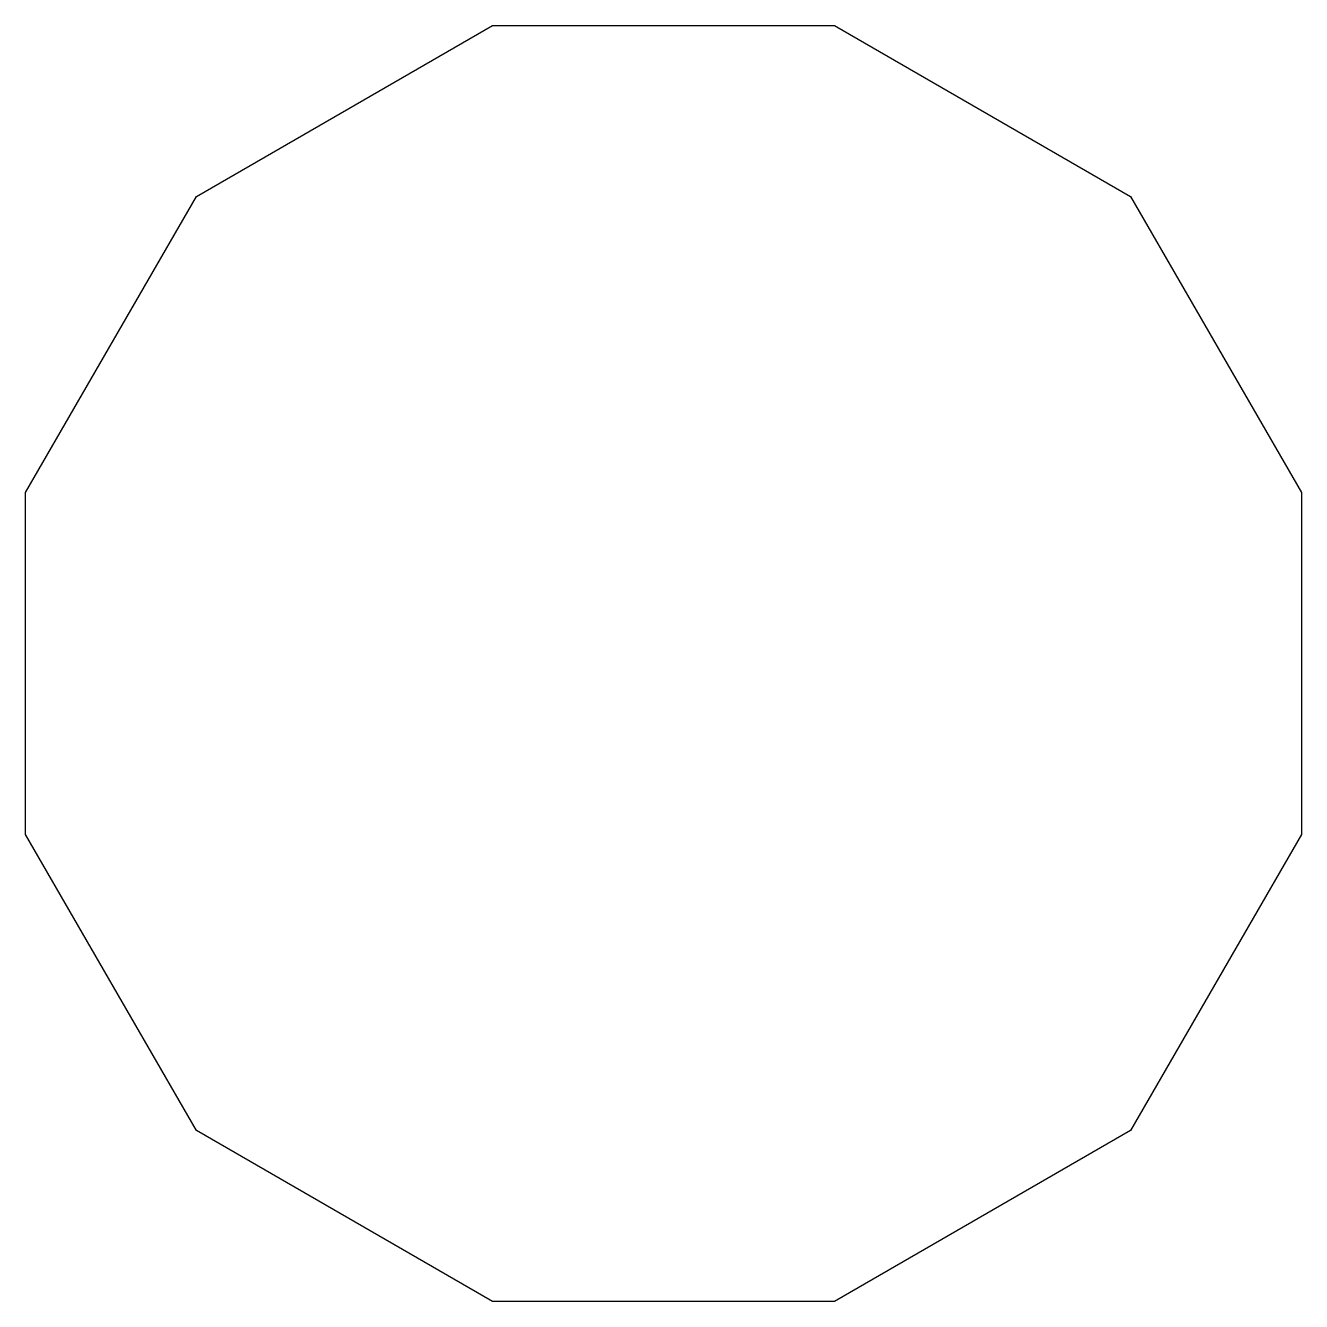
# Model space of a CAD drawing. Extents: x 107.9 to 189.1, y 64.4 to 145.6.
import ezdxf

# ---------------------------------------------------------------- set-up
doc = ezdxf.new("R2010")
doc.units = 0
doc.layers.add('View004', color=7, linetype='CONTINUOUS')

msp = doc.modelspace()

# ---------------------------------------------------------------- linework, layer by layer
at = {"layer": 'View004'}
for p, q in [((118.802, 134.698), (137.63, 145.569)), ((137.63, 145.569), (159.37, 145.569)), ((159.37, 145.569), (178.198, 134.698)), ((107.931, 115.87), (118.802, 134.698)), ((178.198, 134.698), (189.069, 115.87)), ((107.931, 94.1296), (107.931, 115.87)), ((189.069, 115.87), (189.069, 94.1296)), ((118.802, 75.3015), (107.931, 94.1296)), ((189.069, 94.1296), (178.198, 75.3015)), ((137.63, 64.4311), (118.802, 75.3015)), ((178.198, 75.3015), (159.37, 64.4311)), ((159.37, 64.4311), (137.63, 64.4311))]:
    msp.add_line(p, q, dxfattribs=at)

doc.saveas('drawing.dxf')
